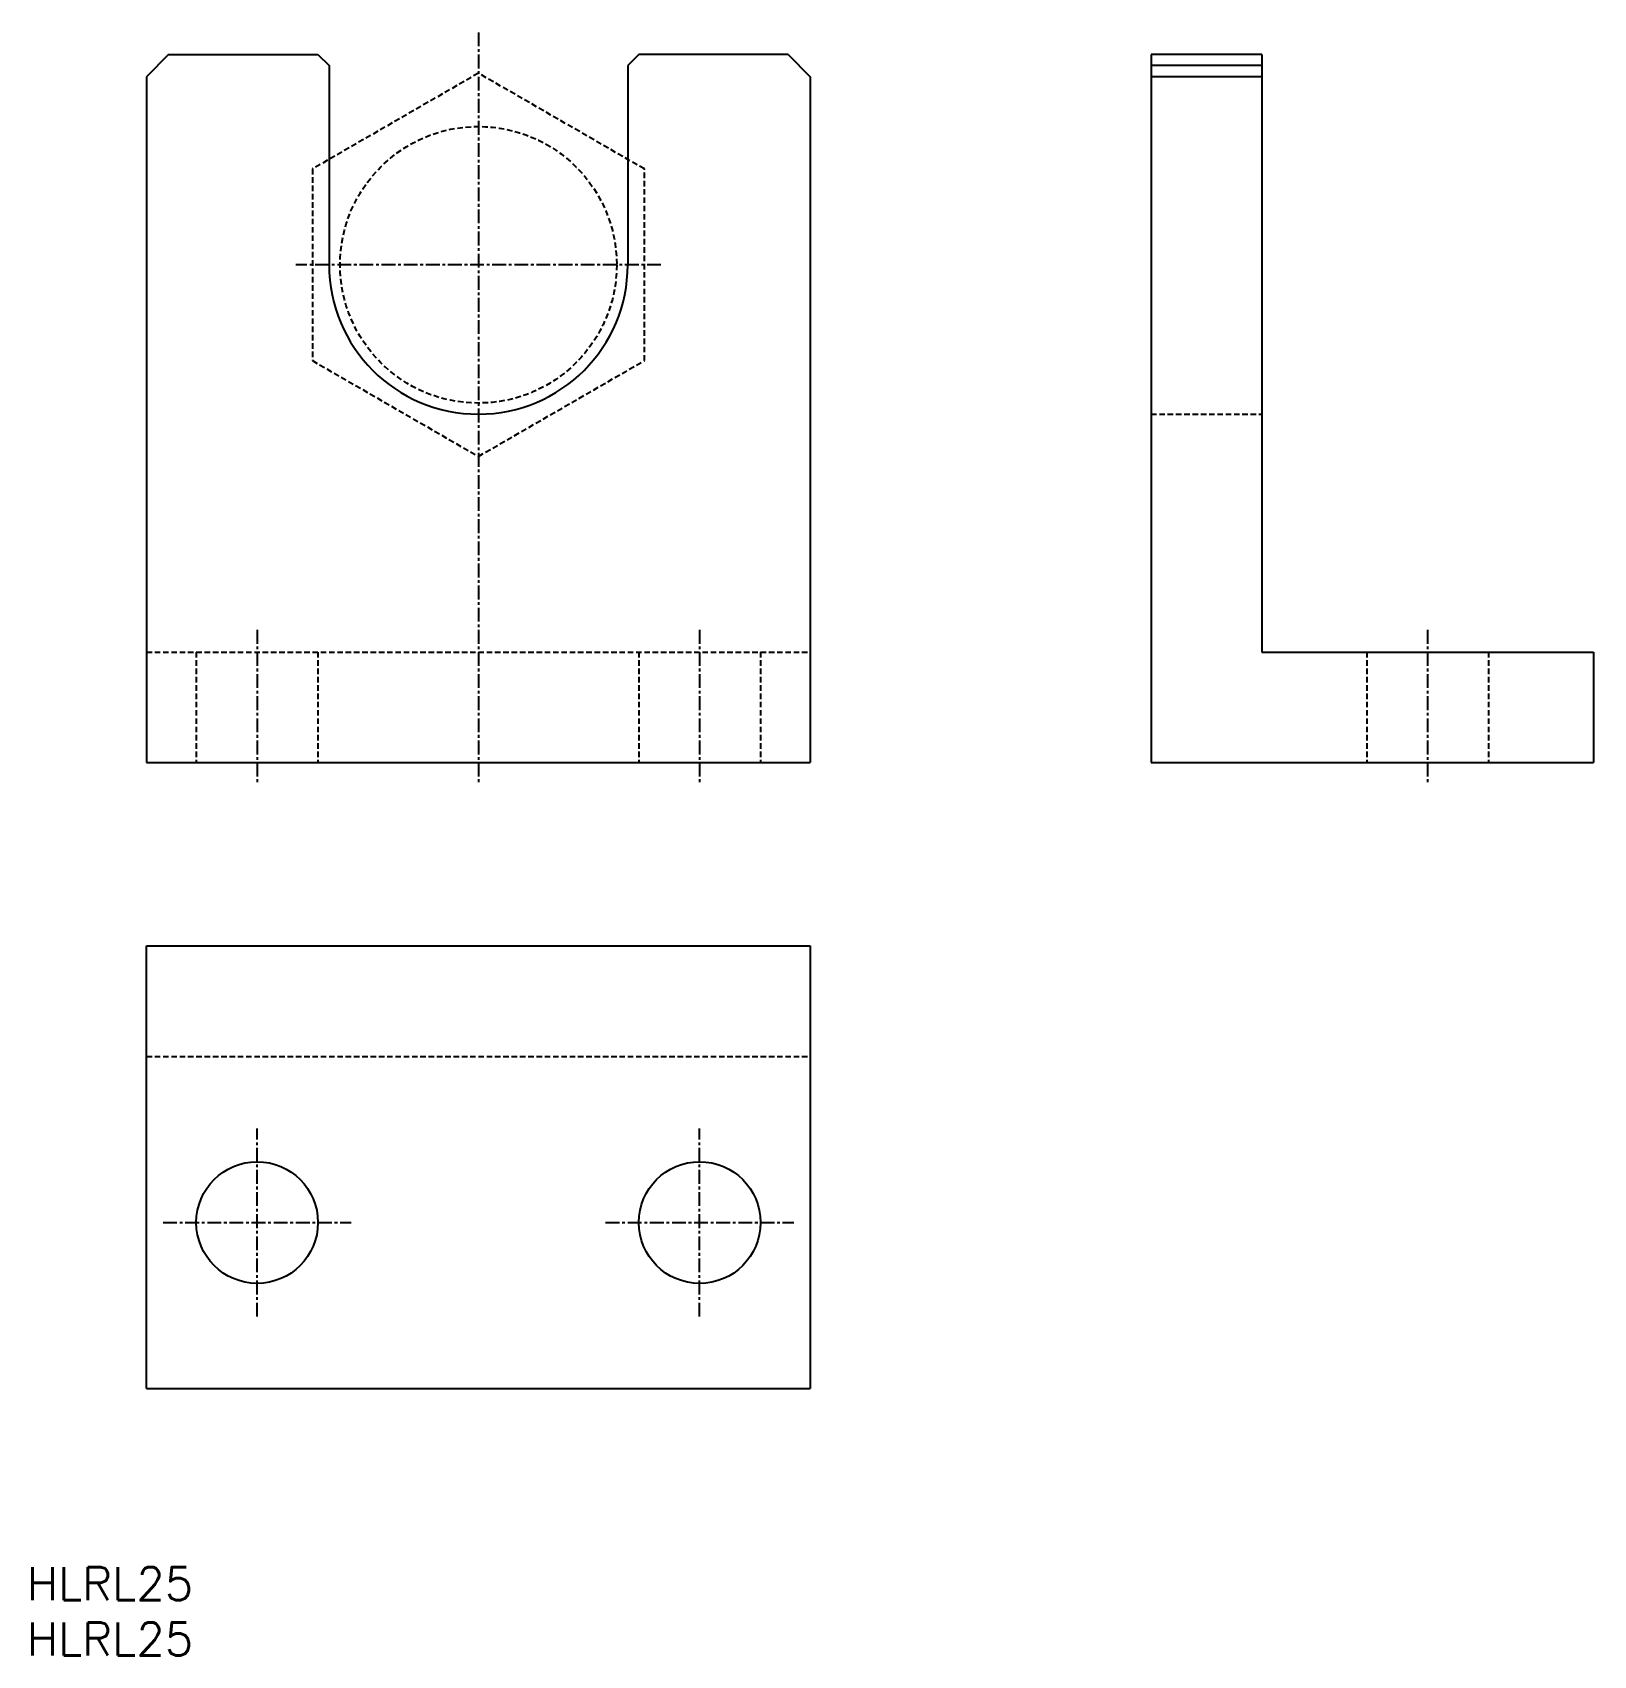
# Model space of a CAD drawing. Extents: x 83 to 224, y 10 to 157.
import ezdxf
from ezdxf.enums import TextEntityAlignment as Align

# ---------------------------------------------------------------- set-up
doc = ezdxf.new("R2010")
doc.units = 0
doc.linetypes.add('CENTER', pattern=[2, 1.25, -0.25, 0.25, -0.25])
doc.linetypes.add('DASHED', pattern=[0.75, 0.5, -0.25])
doc.layers.get('0').update_dxf_attribs({"linetype": 'CONTINUOUS'})
doc.layers.add('CENTER', color=1, linetype='CENTER')
doc.styles.get("Standard").update_dxf_attribs({"font": 'txt.shx', "bigfont": 'extfont.shx'})

msp = doc.modelspace()

# ---------------------------------------------------------------- linework, layer by layer
at = {"color": 7, "linetype": 'CONTINUOUS'}
for p, q in [((94.96, 154.73), (92.96, 152.73)), ((150.96, 154.73), (152.96, 152.73)), ((193.76, 154.73), (183.76, 154.73)), ((183.76, 154.73), (183.76, 90.73)), ((193.76, 154.73), (193.76, 100.73)), ((92.96, 152.73), (92.96, 90.73)), ((152.96, 152.73), (152.96, 90.73)), ((193.76, 153.73), (183.76, 153.73)), ((193.76, 152.73), (183.76, 152.73)), ((193.76, 100.73), (223.76, 100.73)), ((223.76, 100.73), (223.76, 90.73)), ((92.96, 90.73), (152.96, 90.73)), ((183.76, 90.73), (223.76, 90.73)), ((92.96, 34.16), (92.96, 74.16)), ((92.96, 74.16), (152.96, 74.16)), ((152.96, 74.16), (152.96, 34.16)), ((92.96, 34.16), (152.96, 34.16))]:
    msp.add_line(p, q, dxfattribs=at)
for p, q in [((94.96, 154.73), (108.46, 154.73)), ((108.46, 154.73), (109.46, 153.73)), ((137.46, 154.73), (136.46, 153.73)), ((150.96, 154.73), (137.46, 154.73)), ((109.46, 153.73), (109.46, 135.73)), ((136.46, 153.73), (136.46, 135.73))]:
    msp.add_line(p, q)
at = {"color": 3, "linetype": 'DASHED'}
for p, q in [((122.96, 153.05), (107.96, 144.39)), ((107.96, 144.39), (107.96, 127.07)), ((137.96, 127.07), (137.96, 144.39)), ((107.96, 127.07), (122.96, 118.41)), ((122.96, 118.41), (137.96, 127.07)), ((183.76, 122.23), (193.76, 122.23)), ((92.96, 100.73), (152.96, 100.73)), ((97.46, 100.73), (97.46, 90.73)), ((108.46, 100.73), (108.46, 90.73)), ((137.46, 100.73), (137.46, 90.73)), ((148.46, 100.73), (148.46, 90.73)), ((203.26, 100.73), (203.26, 90.73)), ((214.26, 100.73), (214.26, 90.73)), ((92.96, 64.16), (152.96, 64.16))]:
    msp.add_line(p, q, dxfattribs=at)
msp.add_lwpolyline([(137.96, 144.39), (122.96, 153.05)], dxfattribs=at)
msp.add_circle((122.96, 135.73), 12.5, dxfattribs=at)
for centre in [(102.96, 49.16), (142.96, 49.16)]:
    msp.add_circle(centre, 5.5)
for start, end in [(180, 270), (270, 0)]:
    msp.add_arc((122.96, 135.73), 13.5, start, end)
at = {"layer": 'CENTER', "color": 1, "linetype": 'CENTER'}
for p, q in [((122.96, 156.73), (122.96, 88.73)), ((139.46, 135.73), (106.46, 135.73)), ((102.96, 102.73), (102.96, 88.73)), ((142.96, 102.73), (142.96, 88.73)), ((208.76, 102.73), (208.76, 88.73)), ((102.96, 40.66), (102.96, 57.66)), ((142.96, 40.66), (142.96, 57.66)), ((94.46, 49.16), (111.46, 49.16)), ((134.46, 49.16), (151.46, 49.16))]:
    msp.add_line(p, q, dxfattribs=at)

# ---------------------------------------------------------------- texts
at = {"color": 7, "linetype": 'CONTINUOUS'}
for p in [(82.14, 16.52), (82.14, 11.52)]:
    msp.add_text('HLRL25', height=3, dxfattribs=at).set_placement(p, align=Align.MIDDLE_LEFT)

doc.saveas('drawing.dxf')
